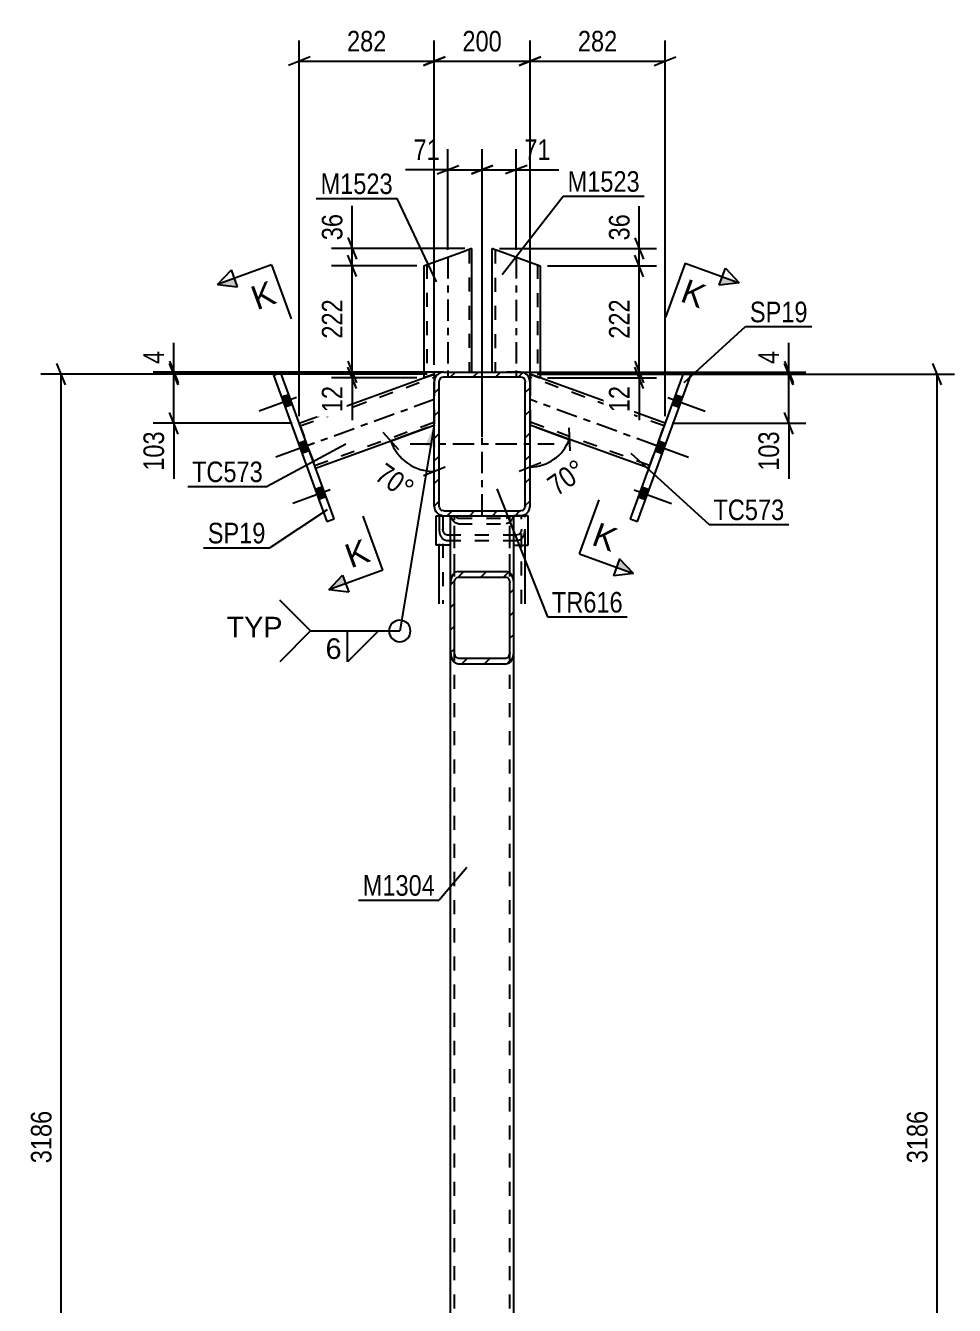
# Model space of a CAD drawing. Header units: millimetres. Extents: x -177 to 1012, y -676 to 165.
# Drawn here: x 105 to 234.2, y -497.5 to -319.3 of the extents above; entities that cross this region are included whole.
import ezdxf

# ---------------------------------------------------------------- set-up
doc = ezdxf.new("R2010")
doc.units = ezdxf.units.MM
doc.linetypes.add('DXK_LINE_DOT2', pattern=[3.9198, 1.9599, -1.9599])
doc.linetypes.add('DXK_LINE_DOT3', pattern=[5.9187, 2.979, -0.9799, 0.9799, -0.9799])
doc.styles.add('Arial', font='ARIAL.TTF', dxfattribs={"height": 0.2})
doc.styles.add('Arial Narrow', font='ARIALN.TTF', dxfattribs={"height": 0.2})

# ---------------------------------------------------------------- blocks, each defined once
blk = doc.blocks.new('Bolt-761545539-6423 - 6228')
at = {"linetype": 'Continuous'}
for points in [[(195.42, -370.7), (194.92, -372.07), (195.92, -372.44), (196.43, -371.06)], [(195.42, -370.7), (194.92, -372.07), (195.92, -372.44), (196.43, -371.06)], [(195.42, -370.7), (194.92, -372.07), (195.92, -372.44), (196.43, -371.06)], [(193.09, -377.12), (192.58, -378.5), (193.59, -378.86), (194.09, -377.48)], [(193.09, -377.12), (192.58, -378.5), (193.59, -378.86), (194.09, -377.48)], [(190.75, -383.54), (190.25, -384.92), (191.25, -385.28), (191.75, -383.9)], [(190.75, -383.54), (190.25, -384.92), (191.25, -385.28), (191.75, -383.9)], [(190.75, -383.54), (190.25, -384.92), (191.25, -385.28), (191.75, -383.9)]]:
    blk.add_hatch(color=1, dxfattribs=at).paths.add_polyline_path(points)
at = {"color": 1, "linetype": 'Continuous'}
for p, q in [((194.36, -371.09), (199.56, -372.98)), ((194.36, -371.09), (199.56, -372.98)), ((194.36, -371.09), (199.56, -372.98)), ((194.92, -372.07), (195.92, -372.44)), ((194.92, -372.07), (195.92, -372.44)), ((194.92, -372.07), (195.92, -372.44)), ((195.42, -370.7), (196.43, -371.06)), ((195.42, -370.7), (196.43, -371.06)), ((195.42, -370.7), (196.43, -371.06)), ((192.02, -377.51), (197.22, -379.4)), ((192.02, -377.51), (197.22, -379.4)), ((193.09, -377.12), (194.09, -377.48)), ((193.09, -377.12), (194.09, -377.48)), ((192.58, -378.5), (193.59, -378.86)), ((192.58, -378.5), (193.59, -378.86)), ((189.68, -383.93), (194.88, -385.82)), ((189.68, -383.93), (194.88, -385.82)), ((189.68, -383.93), (194.88, -385.82)), ((190.75, -383.54), (191.75, -383.9)), ((190.75, -383.54), (191.75, -383.9)), ((190.75, -383.54), (191.75, -383.9)), ((190.25, -384.92), (191.25, -385.28)), ((190.25, -384.92), (191.25, -385.28)), ((190.25, -384.92), (191.25, -385.28))]:
    blk.add_line(p, q, dxfattribs=at)
blk = doc.blocks.new('Part-761545539-6280 - 6228')
at = {"color": 2, "linetype": 'Continuous'}
for p, q in [((143.06, -374.67), (160.42, -368.35)), ((161.85, -367.83), (161.85, -367.9)), ((161.85, -367.9), (161.85, -368.08)), ((161.85, -368.08), (161.85, -368.88)), ((145.34, -380.94), (161.85, -374.93))]:
    blk.add_line(p, q, dxfattribs=at)
at = {"color": 7, "linetype": 'DXK_LINE_DOT2'}
for p, q in [((143.19, -375.05), (161.85, -368.26)), ((160.42, -368.35), (161.22, -368.06)), ((161.22, -368.06), (161.85, -367.83)), ((161.85, -368.08), (161.85, -367.83)), ((161.85, -368.88), (161.85, -374.93)), ((143.06, -374.67), (145.34, -380.94)), ((145.2, -380.56), (161.85, -374.5))]:
    blk.add_line(p, q, dxfattribs=at)
at = {"color": 7, "linetype": 'DXK_LINE_DOT3'}
blk.add_line((161.85, -371.38), (144.2, -377.81), dxfattribs=at)
blk = doc.blocks.new('Part-761545539-6264 - 6228')
at = {"color": 7, "linetype": 'DXK_LINE_DOT2'}
for p, q in [((162.52, -387.54), (163.05, -387.54)), ((162.52, -387.54), (162.52, -391.65)), ((163.05, -387.54), (163.05, -399.8)), ((173.98, -399.8), (173.98, -387.54)), ((173.98, -387.54), (174.52, -387.54)), ((174.52, -391.65), (174.52, -387.54)), ((162.52, -389.42), (162.6, -390.02)), ((163.09, -389.72), (163.05, -389.42)), ((163.58, -390.2), (163.38, -390.14)), ((173.65, -390.14), (173.45, -390.2)), ((173.98, -389.42), (173.94, -389.72)), ((174.43, -390.02), (174.52, -389.42)), ((163.17, -390.86), (163.58, -390.98)), ((163.58, -390.2), (173.45, -390.2)), ((163.58, -390.98), (173.45, -390.98)), ((173.45, -390.98), (173.86, -390.86))]:
    blk.add_line(p, q, dxfattribs=at)
at = {"color": 2, "linetype": 'Continuous'}
for p, q in [((162.52, -399.8), (162.52, -391.65)), ((174.52, -399.8), (174.52, -391.65))]:
    blk.add_line(p, q, dxfattribs=at)
at = {"color": 7, "linetype": 'DXK_LINE_DOT2'}
for centre, radius, start, end in [((163.98, -389.69), 1.42, 193.295, 235.5337), ((163.78, -389.56), 0.709, 193.295, 235.5337), ((173.25, -389.56), 0.709, 304.4663, 346.705), ((173.05, -389.69), 1.42, 304.4663, 346.705)]:
    blk.add_arc(centre, radius, start, end, dxfattribs=at)
blk = doc.blocks.new('Part-761545539-6274 - 6228')
at = {"linetype": 'Continuous'}
h = blk.add_hatch(dxfattribs=at)
h.set_pattern_fill('', scale=0.7, style=0, pattern_type=0)
h.set_pattern_definition([(45, (164.1154, -406.586), (-1.57154, 1.57154), [])])
h.paths.add_polyline_path([(164.12, -396.85), (164.12, -406.59), (164.2, -407.18), (164.43, -407.69), (164.77, -408.02), (165.18, -408.14), (171.85, -408.14), (172.26, -408.02), (172.6, -407.69), (172.83, -407.18), (172.92, -406.59), (172.92, -396.85), (172.83, -396.26), (172.6, -395.75), (172.26, -395.42), (171.85, -395.3), (165.18, -395.3), (164.77, -395.42), (164.43, -395.75), (164.2, -396.26)])
h.paths.add_polyline_path([(164.8, -396.3), (164.98, -396.14), (165.18, -396.08), (171.85, -396.08), (172.05, -396.14), (172.23, -396.3), (172.34, -396.56), (172.38, -396.85), (172.38, -406.59), (172.34, -406.88), (172.23, -407.14), (172.05, -407.31), (171.85, -407.36), (165.18, -407.36), (164.98, -407.31), (164.8, -407.14), (164.69, -406.88), (164.65, -406.59), (164.65, -396.85), (164.69, -396.56)])
at = {"color": 2, "linetype": 'Continuous'}
for p, q in [((164.12, -396.85), (164.12, -387.54)), ((172.92, -396.85), (172.92, -387.54)), ((165.18, -395.3), (164.77, -395.42)), ((165.18, -395.3), (171.85, -395.3)), ((172.26, -395.42), (171.85, -395.3)), ((164.2, -396.26), (164.12, -396.85)), ((164.12, -406.59), (164.12, -396.85)), ((164.65, -396.85), (164.69, -396.56)), ((164.65, -406.59), (164.65, -396.85)), ((164.98, -396.14), (165.18, -396.08)), ((165.18, -396.08), (171.85, -396.08)), ((171.85, -396.08), (172.05, -396.14)), ((172.34, -396.56), (172.38, -396.85)), ((172.38, -406.59), (172.38, -396.85)), ((172.92, -396.85), (172.83, -396.26)), ((172.92, -406.59), (172.92, -396.85)), ((164.12, -406.59), (164.2, -407.18)), ((164.69, -406.88), (164.65, -406.59)), ((165.18, -407.36), (164.98, -407.31)), ((165.18, -407.36), (171.85, -407.36)), ((172.05, -407.31), (171.85, -407.36)), ((172.38, -406.59), (172.34, -406.88)), ((172.83, -407.18), (172.92, -406.59)), ((164.77, -408.02), (165.18, -408.14)), ((165.18, -408.14), (171.85, -408.14)), ((171.85, -408.14), (172.26, -408.02))]:
    blk.add_line(p, q, dxfattribs=at)
at = {"color": 7, "linetype": 'DXK_LINE_DOT2'}
for p, q in [((164.12, -387.54), (172.92, -387.54)), ((164.2, -387.68), (164.18, -387.54)), ((164.65, -406.59), (164.65, -387.54)), ((164.76, -387.54), (164.8, -387.64)), ((164.8, -387.64), (164.98, -387.81)), ((164.98, -387.81), (165.18, -387.87)), ((165.18, -387.87), (171.85, -387.87)), ((171.85, -387.87), (172.05, -387.81)), ((172.05, -387.81), (172.23, -387.64)), ((172.23, -387.64), (172.27, -387.54)), ((172.38, -406.59), (172.38, -387.54)), ((172.85, -387.54), (172.83, -387.68)), ((165.18, -388.65), (164.77, -388.53)), ((165.18, -388.65), (171.85, -388.65)), ((172.26, -388.53), (171.85, -388.65)), ((164.12, -406.59), (164.12, -396.85)), ((172.92, -406.59), (172.92, -396.85))]:
    blk.add_line(p, q, dxfattribs=at)
for centre, start, end in [((165.58, -387.36), 193.295, 235.5338), ((171.45, -387.36), 304.4662, 346.705)]:
    blk.add_arc(centre, 1.42, start, end, dxfattribs=at)
at = {"color": 2, "linetype": 'Continuous'}
for centre, radius, start, end in [((165.58, -396.59), 1.42, 124.4662, 166.705), ((171.45, -396.59), 1.42, 13.295, 55.5338), ((165.38, -396.72), 0.709, 124.4662, 166.705), ((171.65, -396.72), 0.709, 13.295, 55.5338), ((165.58, -406.86), 1.42, 193.295, 235.5338), ((165.38, -406.72), 0.709, 193.295, 235.5338), ((171.65, -406.72), 0.709, 304.4662, 346.705), ((171.45, -406.86), 1.42, 304.4662, 346.705)]:
    blk.add_arc(centre, radius, start, end, dxfattribs=at)
blk = doc.blocks.new('Part-761545539-6318 - 6228')
at = {"color": 2, "linetype": 'Continuous'}
for p, q in [((160.48, -352.72), (166.29, -350.61)), ((167.09, -350.32), (166.29, -350.61)), ((167.09, -367.54), (167.09, -350.32)), ((160.42, -352.75), (160.48, -352.72)), ((160.42, -352.75), (160.42, -368.35)), ((161.85, -367.83), (160.42, -368.35)), ((163.18, -367.54), (161.85, -367.54)), ((161.85, -367.54), (161.85, -367.83))]:
    blk.add_line(p, q, dxfattribs=at)
at = {"color": 7, "linetype": 'DXK_LINE_DOT2'}
for p, q in [((166.69, -350.47), (166.69, -367.54)), ((160.82, -352.6), (160.85, -352.59)), ((160.82, -352.6), (160.82, -368.21)), ((163.18, -367.54), (167.09, -367.54))]:
    blk.add_line(p, q, dxfattribs=at)
at = {"color": 7, "linetype": 'DXK_LINE_DOT3'}
blk.add_line((163.75, -351.53), (163.75, -368.35), dxfattribs=at)
blk = doc.blocks.new('Part-761545539-6323 - 6228')
at = {"color": 2, "linetype": 'Continuous'}
for p, q in [((169.93, -367.54), (169.93, -350.34)), ((169.93, -350.34), (170, -350.36)), ((170, -350.36), (170.17, -350.43)), ((170.17, -350.43), (170.73, -350.63)), ((170.73, -350.63), (176.6, -352.77)), ((176.6, -352.77), (176.6, -368.35)), ((173.85, -367.54), (175.18, -367.54)), ((175.18, -367.54), (175.18, -367.83)), ((175.18, -367.83), (176.54, -368.33)), ((176.6, -368.35), (176.54, -368.33))]:
    blk.add_line(p, q, dxfattribs=at)
at = {"color": 7, "linetype": 'DXK_LINE_DOT2'}
for p, q in [((170.17, -350.43), (170.58, -350.58)), ((170.33, -350.49), (170.33, -367.54)), ((170.33, -350.49), (170.37, -350.5)), ((170.43, -350.52), (170.73, -350.63)), ((176.2, -352.62), (176.2, -368.2)), ((173.85, -367.54), (169.93, -367.54))]:
    blk.add_line(p, q, dxfattribs=at)
at = {"color": 7, "linetype": 'DXK_LINE_DOT3'}
blk.add_line((173.27, -351.55), (173.27, -368.35), dxfattribs=at)
blk = doc.blocks.new('Part-761545539-6374 - 6228')
at = {"color": 2, "linetype": 'Continuous'}
for p, q in [((139.49, -367.99), (140.49, -367.63)), ((139.49, -367.99), (146.9, -388.35)), ((147.9, -387.99), (140.49, -367.63)), ((146.9, -388.35), (147.9, -387.99))]:
    blk.add_line(p, q, dxfattribs=at)
blk = doc.blocks.new('Bolt-761545539-6375 - 6228')
at = {"linetype": 'Continuous'}
for points in [[(142.11, -372.07), (141.61, -370.7), (140.6, -371.06), (141.11, -372.44)], [(142.11, -372.07), (141.61, -370.7), (140.6, -371.06), (141.11, -372.44)], [(142.11, -372.07), (141.61, -370.7), (140.6, -371.06), (141.11, -372.44)], [(144.45, -378.49), (143.94, -377.12), (142.94, -377.48), (143.44, -378.86)], [(144.45, -378.49), (143.94, -377.12), (142.94, -377.48), (143.44, -378.86)], [(146.78, -384.92), (146.28, -383.54), (145.28, -383.9), (145.78, -385.28)], [(146.78, -384.92), (146.28, -383.54), (145.28, -383.9), (145.78, -385.28)], [(146.78, -384.92), (146.28, -383.54), (145.28, -383.9), (145.78, -385.28)]]:
    blk.add_hatch(color=1, dxfattribs=at).paths.add_polyline_path(points)
at = {"color": 1, "linetype": 'Continuous'}
for p, q in [((142.67, -371.09), (137.47, -372.98)), ((142.67, -371.09), (137.47, -372.98)), ((142.67, -371.09), (137.47, -372.98)), ((141.61, -370.7), (140.6, -371.06)), ((141.61, -370.7), (140.6, -371.06)), ((141.61, -370.7), (140.6, -371.06)), ((142.11, -372.07), (141.11, -372.44)), ((142.11, -372.07), (141.11, -372.44)), ((142.11, -372.07), (141.11, -372.44)), ((145.01, -377.51), (139.81, -379.4)), ((145.01, -377.51), (139.81, -379.4)), ((143.94, -377.12), (142.94, -377.48)), ((143.94, -377.12), (142.94, -377.48)), ((144.45, -378.49), (143.44, -378.86)), ((144.45, -378.49), (143.44, -378.86)), ((147.35, -383.93), (142.15, -385.82)), ((147.35, -383.93), (142.15, -385.82)), ((147.35, -383.93), (142.15, -385.82)), ((146.28, -383.54), (145.28, -383.9)), ((146.28, -383.54), (145.28, -383.9)), ((146.28, -383.54), (145.28, -383.9)), ((146.78, -384.92), (145.78, -385.28)), ((146.78, -384.92), (145.78, -385.28)), ((146.78, -384.92), (145.78, -385.28))]:
    blk.add_line(p, q, dxfattribs=at)
blk = doc.blocks.new('Part-761545539-6400 - 6228')
at = {"linetype": 'Continuous'}
h = blk.add_hatch(dxfattribs=at)
h.set_pattern_fill('', scale=0.7, style=0, pattern_type=0)
h.set_pattern_definition([(45, (161.8487, -386.2094), (-1.57154, 1.57154), [])])
h.paths.add_polyline_path([(161.85, -368.88), (161.85, -386.21), (161.95, -386.72), (162.24, -387.15), (162.67, -387.44), (163.18, -387.54), (173.85, -387.54), (174.36, -387.44), (174.79, -387.15), (175.08, -386.72), (175.18, -386.21), (175.18, -368.88), (175.08, -368.37), (174.79, -367.93), (174.36, -367.64), (173.85, -367.54), (163.18, -367.54), (162.67, -367.64), (162.24, -367.93), (161.95, -368.37)])
h.paths.add_polyline_path([(162.71, -368.4), (162.93, -368.26), (163.18, -368.21), (173.85, -368.21), (174.1, -368.26), (174.32, -368.4), (174.46, -368.62), (174.52, -368.88), (174.52, -386.21), (174.46, -386.46), (174.32, -386.68), (174.1, -386.83), (173.85, -386.88), (163.18, -386.88), (162.93, -386.83), (162.71, -386.68), (162.57, -386.46), (162.52, -386.21), (162.52, -368.88), (162.57, -368.62)])
at = {"color": 2, "linetype": 'Continuous'}
for p, q in [((161.95, -368.37), (161.85, -368.88)), ((162.52, -368.88), (162.57, -368.62)), ((163.18, -367.54), (162.67, -367.64)), ((162.93, -368.26), (163.18, -368.21)), ((163.18, -367.54), (173.85, -367.54)), ((163.18, -368.21), (173.85, -368.21)), ((174.36, -367.64), (173.85, -367.54)), ((173.85, -368.21), (174.1, -368.26)), ((174.46, -368.62), (174.52, -368.88)), ((175.18, -368.88), (175.08, -368.37)), ((161.85, -386.21), (161.85, -368.88)), ((162.52, -386.21), (162.52, -368.88)), ((174.52, -386.21), (174.52, -368.88)), ((175.18, -386.21), (175.18, -368.88)), ((161.85, -386.21), (161.95, -386.72)), ((162.57, -386.46), (162.52, -386.21)), ((174.52, -386.21), (174.46, -386.46)), ((175.08, -386.72), (175.18, -386.21)), ((162.67, -387.44), (163.18, -387.54)), ((163.18, -386.88), (162.93, -386.83)), ((163.18, -386.88), (173.85, -386.88)), ((163.18, -387.54), (173.85, -387.54)), ((174.1, -386.83), (173.85, -386.88)), ((173.85, -387.54), (174.36, -387.44))]:
    blk.add_line(p, q, dxfattribs=at)
at = {"color": 7, "linetype": 'DXK_LINE_DOT3'}
for p, q in [((168.52, -387.54), (168.52, -367.54)), ((158.52, -377.54), (178.52, -377.54))]:
    blk.add_line(p, q, dxfattribs=at)
at = {"color": 2, "linetype": 'Continuous'}
for centre, radius, start, end in [((163.18, -368.88), 1.33, 112.5, 157.5), ((163.18, -368.88), 0.667, 112.5, 157.5), ((173.85, -368.88), 0.667, 22.5, 67.5), ((173.85, -368.88), 1.33, 22.5, 67.5), ((163.18, -386.21), 0.667, 202.5, 247.5), ((173.85, -386.21), 0.667, 292.5, 337.5), ((163.18, -386.21), 1.33, 202.5, 247.5), ((173.85, -386.21), 1.33, 292.5, 337.5)]:
    blk.add_arc(centre, radius, start, end, dxfattribs=at)
blk = doc.blocks.new('Part-761545539-6420 - 6228')
at = {"color": 7, "linetype": 'DXK_LINE_DOT2'}
for p, q in [((164.12, -387.54), (172.92, -387.54)), ((164.12, -406.59), (164.12, -387.54)), ((164.65, -580.21), (164.65, -387.54)), ((172.38, -580.21), (172.38, -387.54)), ((172.92, -406.59), (172.92, -387.54))]:
    blk.add_line(p, q, dxfattribs=at)
at = {"color": 2, "linetype": 'Continuous'}
for p, q in [((164.12, -561.17), (164.12, -406.59)), ((172.92, -561.17), (172.92, -406.59))]:
    blk.add_line(p, q, dxfattribs=at)
blk = doc.blocks.new('Part-761545539-6422 - 6228')
at = {"color": 2, "linetype": 'Continuous'}
for p, q in [((162.12, -391.65), (162.12, -387.54)), ((162.12, -387.54), (163.18, -387.54)), ((164.12, -391.65), (162.12, -391.65))]:
    blk.add_line(p, q, dxfattribs=at)
at = {"color": 7, "linetype": 'DXK_LINE_DOT2'}
for p in [(163.18, -387.54), (164.12, -391.65)]:
    blk.add_line(p, (164.12, -387.54), dxfattribs=at)
blk = doc.blocks.new('Part-761545539-6438 - 6228')
at = {"color": 2, "linetype": 'Continuous'}
for p, q in [((196.54, -367.63), (189.13, -387.99)), ((190.13, -388.35), (197.54, -367.99)), ((197.54, -367.99), (196.54, -367.63)), ((189.13, -387.99), (190.13, -388.35))]:
    blk.add_line(p, q, dxfattribs=at)
blk = doc.blocks.new('Part-761545539-6443 - 6228')
at = {"color": 2, "linetype": 'Continuous'}
for p, q in [((175.18, -367.83), (175.18, -368.69)), ((175.18, -368.69), (175.18, -368.88)), ((193.98, -374.67), (176.6, -368.35)), ((191.7, -380.94), (175.18, -374.93))]:
    blk.add_line(p, q, dxfattribs=at)
at = {"color": 7, "linetype": 'DXK_LINE_DOT2'}
for p, q in [((176.6, -368.35), (175.18, -367.83)), ((175.18, -367.83), (175.18, -367.9)), ((175.18, -367.9), (175.18, -368.08)), ((193.84, -375.05), (175.18, -368.26)), ((175.18, -368.88), (175.18, -374.93)), ((191.83, -380.56), (175.18, -374.5)), ((191.7, -380.94), (193.98, -374.67))]:
    blk.add_line(p, q, dxfattribs=at)
at = {"color": 7, "linetype": 'DXK_LINE_DOT3'}
blk.add_line((192.84, -377.81), (175.18, -371.38), dxfattribs=at)
blk = doc.blocks.new('Part-761545539-6474 - 6228')
at = {"color": 7, "linetype": 'DXK_LINE_DOT2'}
for p in [(172.92, -391.65), (173.85, -387.54)]:
    blk.add_line(p, (172.91, -387.54), dxfattribs=at)
at = {"color": 2, "linetype": 'Continuous'}
for p, q in [((174.91, -387.54), (173.85, -387.54)), ((174.92, -391.65), (174.91, -387.54)), ((172.92, -391.65), (174.92, -391.65))]:
    blk.add_line(p, q, dxfattribs=at)
blk = doc.blocks.new('StraightDimension-761545539-7123 - 6228')
at = {"color": 7, "linetype": 'Continuous'}
for p, q in [((143.06, -373.67), (143.06, -321.41)), ((161.85, -366.54), (161.85, -321.41)), ((144.56, -323.66), (141.56, -324.86)), ((160.35, -324.86), (163.35, -323.66)), ((143.06, -324.26), (161.85, -324.26))]:
    blk.add_line(p, q, dxfattribs=at)
at = {"color": 0}
blk.add_wipeout([(155.79, -323.51), (155.79, -319.31), (149.11, -319.31), (149.11, -323.51)], dxfattribs=at)
at = {"color": 3, "style": 'Arial Narrow'}
blk.add_text('282', height=2.863, dxfattribs=at).set_placement((149.71, -322.91))
blk = doc.blocks.new('StraightDimension-761545539-6591 - 6228')
at = {"color": 7, "linetype": 'Continuous'}
for p, q in [((189.78, -366.04), (190.98, -369.04)), ((190.98, -369.85), (189.78, -366.85)), ((174.58, -367.54), (192.78, -367.54)), ((177.6, -368.35), (192.78, -368.35)), ((190.38, -368.35), (190.38, -367.54))]:
    blk.add_line(p, q, dxfattribs=at)
at = {"color": 0}
blk.add_wipeout([(189.63, -368.87), (185.43, -368.87), (185.43, -373.73), (189.63, -373.73)], dxfattribs=at)
at = {"color": 7, "linetype": 'Continuous'}
blk.add_line((190.38, -368.35), (190.38, -374.26), dxfattribs=at)
blk.add_line((190.38, -368.35), (190.38, -374.26), dxfattribs=at)
at = {"color": 3, "style": 'Arial Narrow'}
blk.add_text('12', height=2.863, rotation=90.0002, dxfattribs=at).set_placement((189.03, -373.13))
blk = doc.blocks.new('StraightDimension-761545539-6610 - 6228')
at = {"color": 7, "linetype": 'Continuous'}
for p, q in [((190.98, -354.27), (189.78, -351.27)), ((177.6, -352.77), (192.78, -352.77)), ((190.38, -367.54), (190.38, -352.77)), ((189.78, -366.04), (190.98, -369.04)), ((174.58, -367.54), (192.78, -367.54))]:
    blk.add_line(p, q, dxfattribs=at)
at = {"color": 0}
blk.add_wipeout([(189.63, -356.81), (185.43, -356.81), (185.43, -363.5), (189.63, -363.5)], dxfattribs=at)
at = {"color": 3, "style": 'Arial Narrow'}
blk.add_text('222', height=2.863, rotation=90.0002, dxfattribs=at).set_placement((189.03, -362.9))
blk = doc.blocks.new('StraightDimension-761545539-6634 - 6228')
at = {"color": 7, "linetype": 'Continuous'}
for p, q in [((189.78, -348.84), (190.98, -351.84)), ((170.93, -350.34), (192.78, -350.34)), ((190.38, -352.77), (190.38, -350.34)), ((190.98, -354.27), (189.78, -351.27)), ((177.6, -352.77), (192.78, -352.77))]:
    blk.add_line(p, q, dxfattribs=at)
at = {"color": 0}
blk.add_wipeout([(189.63, -344.96), (185.43, -344.96), (185.43, -349.82), (189.63, -349.82)], dxfattribs=at)
at = {"color": 7, "linetype": 'Continuous'}
blk.add_line((190.38, -350.34), (190.38, -344.44), dxfattribs=at)
blk.add_line((190.38, -350.34), (190.38, -344.44), dxfattribs=at)
at = {"color": 3, "style": 'Arial Narrow'}
blk.add_text('36', height=2.863, rotation=90.0002, dxfattribs=at).set_placement((189.03, -349.22))
blk = doc.blocks.new('StraightDimension-761545539-6655 - 6228')
at = {"color": 7, "linetype": 'Continuous'}
for p, q in [((149.82, -366.04), (151.02, -369.04)), ((151.02, -369.85), (149.82, -366.85)), ((162.45, -367.54), (147.57, -367.54)), ((159.42, -368.35), (147.57, -368.35)), ((150.42, -368.35), (150.42, -367.54))]:
    blk.add_line(p, q, dxfattribs=at)
at = {"color": 0}
blk.add_wipeout([(149.67, -368.88), (145.47, -368.88), (145.47, -373.73), (149.67, -373.73)], dxfattribs=at)
at = {"color": 7, "linetype": 'Continuous'}
blk.add_line((150.42, -368.35), (150.42, -374.26), dxfattribs=at)
blk.add_line((150.42, -368.35), (150.42, -374.26), dxfattribs=at)
at = {"color": 3, "style": 'Arial Narrow'}
blk.add_text('12', height=2.863, rotation=90.0002, dxfattribs=at).set_placement((149.07, -373.13))
blk = doc.blocks.new('StraightDimension-761545539-6674 - 6228')
at = {"color": 7, "linetype": 'Continuous'}
for p, q in [((159.42, -352.75), (147.57, -352.75)), ((151.02, -354.25), (149.82, -351.25)), ((150.42, -367.54), (150.42, -352.75)), ((149.82, -366.04), (151.02, -369.04)), ((162.45, -367.54), (147.57, -367.54))]:
    blk.add_line(p, q, dxfattribs=at)
at = {"color": 0}
blk.add_wipeout([(149.67, -356.8), (145.47, -356.8), (145.47, -363.49), (149.67, -363.49)], dxfattribs=at)
at = {"color": 3, "style": 'Arial Narrow'}
blk.add_text('222', height=2.863, rotation=90.0002, dxfattribs=at).set_placement((149.07, -362.89))
blk = doc.blocks.new('StraightDimension-761545539-6698 - 6228')
at = {"color": 7, "linetype": 'Continuous'}
for p, q in [((149.82, -348.82), (151.02, -351.82)), ((166.09, -350.32), (147.57, -350.32)), ((150.42, -352.75), (150.42, -350.32)), ((159.42, -352.75), (147.57, -352.75)), ((151.02, -354.25), (149.82, -351.25))]:
    blk.add_line(p, q, dxfattribs=at)
at = {"color": 0}
blk.add_wipeout([(149.67, -344.94), (145.47, -344.94), (145.47, -349.79), (149.67, -349.79)], dxfattribs=at)
at = {"color": 7, "linetype": 'Continuous'}
blk.add_line((150.42, -350.32), (150.42, -344.41), dxfattribs=at)
blk.add_line((150.42, -350.32), (150.42, -344.41), dxfattribs=at)
at = {"color": 3, "style": 'Arial Narrow'}
blk.add_text('36', height=2.863, rotation=90.0002, dxfattribs=at).set_placement((149.07, -349.19))
blk = doc.blocks.new('StraightDimension-761545539-6719 - 6228')
at = {"color": 7, "linetype": 'Continuous'}
for p, q in [((163.75, -350.53), (163.75, -336.52)), ((168.52, -376.54), (168.52, -336.52)), ((162.25, -339.97), (165.25, -338.77)), ((163.75, -339.37), (168.52, -339.37)), ((170.02, -338.77), (167.02, -339.97))]:
    blk.add_line(p, q, dxfattribs=at)
at = {"color": 0}
blk.add_wipeout([(163.23, -338.62), (163.23, -334.42), (158.37, -334.42), (158.37, -338.62)], dxfattribs=at)
at = {"color": 7, "linetype": 'Continuous'}
blk.add_line((163.75, -339.37), (157.85, -339.37), dxfattribs=at)
blk.add_line((163.75, -339.37), (157.85, -339.37), dxfattribs=at)
at = {"color": 3, "style": 'Arial Narrow'}
blk.add_text('71', height=2.863, dxfattribs=at).set_placement((158.97, -338.02))
blk = doc.blocks.new('StraightDimension-761545539-6735 - 6228')
at = {"color": 7, "linetype": 'Continuous'}
for p, q in [((168.52, -376.54), (168.52, -336.52)), ((173.27, -350.55), (173.27, -336.52)), ((167.02, -339.97), (170.02, -338.77)), ((168.52, -339.37), (173.27, -339.37)), ((174.77, -338.77), (171.77, -339.97))]:
    blk.add_line(p, q, dxfattribs=at)
at = {"color": 0}
blk.add_wipeout([(178.65, -338.62), (178.65, -334.42), (173.79, -334.42), (173.79, -338.62)], dxfattribs=at)
at = {"color": 7, "linetype": 'Continuous'}
blk.add_line((173.27, -339.37), (179.17, -339.37), dxfattribs=at)
blk.add_line((173.27, -339.37), (179.17, -339.37), dxfattribs=at)
at = {"color": 3, "style": 'Arial Narrow'}
blk.add_text('71', height=2.863, dxfattribs=at).set_placement((174.39, -338.02))
blk = doc.blocks.new('StraightDimension-761545539-6757 - 6228')
at = {"color": 7, "linetype": 'Continuous'}
for p, q in [((110.53, -369.33), (109.33, -366.33)), ((160.85, -367.83), (107.08, -367.83)), ((109.93, -580.21), (109.93, -367.83))]:
    blk.add_line(p, q, dxfattribs=at)
at = {"color": 0}
blk.add_wipeout([(109.18, -469.76), (104.98, -469.76), (104.98, -478.28), (109.18, -478.28)], dxfattribs=at)
at = {"color": 3, "style": 'Arial Narrow'}
blk.add_text('3186', height=2.863, rotation=90.0002, dxfattribs=at).set_placement((108.58, -477.68))
blk = doc.blocks.new('StraightDimension-761545539-6940 - 6228')
at = {"color": 7, "linetype": 'Continuous'}
for p, q in [((210.58, -366.33), (211.78, -369.33)), ((176.18, -367.83), (213.58, -367.83)), ((211.18, -374.67), (211.18, -367.83)), ((211.78, -376.17), (210.58, -373.17)), ((194.98, -374.67), (213.58, -374.67))]:
    blk.add_line(p, q, dxfattribs=at)
at = {"color": 0}
blk.add_wipeout([(210.43, -375.2), (206.23, -375.2), (206.23, -381.88), (210.43, -381.88)], dxfattribs=at)
at = {"color": 7, "linetype": 'Continuous'}
blk.add_line((211.18, -374.67), (211.18, -382.41), dxfattribs=at)
blk.add_line((211.18, -374.67), (211.18, -382.41), dxfattribs=at)
at = {"color": 3, "style": 'Arial Narrow'}
blk.add_text('103', height=2.863, rotation=90.0002, dxfattribs=at).set_placement((209.83, -381.28))
blk = doc.blocks.new('StraightDimension-761545539-6956 - 6228')
at = {"color": 7, "linetype": 'Continuous'}
for p, q in [((210.58, -366.04), (211.78, -369.04)), ((211.78, -369.33), (210.58, -366.33)), ((174.58, -367.54), (213.58, -367.54)), ((176.18, -367.83), (213.58, -367.83)), ((211.18, -367.83), (211.18, -367.54))]:
    blk.add_line(p, q, dxfattribs=at)
at = {"color": 0}
blk.add_wipeout([(210.43, -363.99), (206.23, -363.99), (206.23, -367.02), (210.43, -367.02)], dxfattribs=at)
at = {"color": 7, "linetype": 'Continuous'}
blk.add_line((211.18, -367.54), (211.18, -363.46), dxfattribs=at)
blk.add_line((211.18, -367.54), (211.18, -363.46), dxfattribs=at)
at = {"color": 3, "style": 'Arial Narrow'}
blk.add_text('4', height=2.86, rotation=90.0002, dxfattribs=at).set_placement((209.83, -366.42))
blk = doc.blocks.new('AngleDimension-761545539-6976 - 6228')
at = {"color": 7, "linetype": 'Continuous'}
for p, q in [((180.64, -376.92), (175.18, -374.93)), ((175.18, -380.74), (175.18, -374.93)), ((176.12, -375.27), (180.64, -376.92)), ((180.59, -375.3), (180.7, -378.53)), ((173.68, -381.34), (176.68, -380.14))]:
    blk.add_line(p, q, dxfattribs=at)
blk.add_arc((175.18, -374.93), 5.81, 270, 340, dxfattribs=at)
at = {"color": 0}
blk.add_wipeout([(184.09, -382.02), (181.68, -378.57), (176.39, -382.28), (178.8, -385.72)], dxfattribs=at)
at = {"color": 3, "style": 'Arial Narrow'}
blk.add_text('70°', height=2.863, rotation=35.002, dxfattribs=at).set_placement((178.94, -384.88))
blk = doc.blocks.new('StraightDimension-761545539-7022 - 6228')
at = {"color": 7, "linetype": 'Continuous'}
for p, q in [((232.44, -369.33), (231.24, -366.33)), ((176.18, -367.83), (234.24, -367.83)), ((231.84, -580.21), (231.84, -367.83))]:
    blk.add_line(p, q, dxfattribs=at)
at = {"color": 0}
blk.add_wipeout([(231.09, -469.77), (226.89, -469.77), (226.89, -478.28), (231.09, -478.28)], dxfattribs=at)
at = {"color": 3, "style": 'Arial Narrow'}
blk.add_text('3186', height=2.863, rotation=90.0002, dxfattribs=at).set_placement((230.49, -477.68))
blk = doc.blocks.new('StraightDimension-761545539-7042 - 6228')
at = {"color": 7, "linetype": 'Continuous'}
for p, q in [((124.99, -366.33), (126.19, -369.33)), ((160.85, -367.83), (122.74, -367.83)), ((125.59, -374.67), (125.59, -367.83)), ((126.19, -376.17), (124.99, -373.17)), ((142.06, -374.67), (122.74, -374.67))]:
    blk.add_line(p, q, dxfattribs=at)
at = {"color": 0}
blk.add_wipeout([(124.84, -375.2), (120.64, -375.2), (120.64, -381.88), (124.84, -381.88)], dxfattribs=at)
at = {"color": 7, "linetype": 'Continuous'}
blk.add_line((125.59, -374.67), (125.59, -382.41), dxfattribs=at)
blk.add_line((125.59, -374.67), (125.59, -382.41), dxfattribs=at)
at = {"color": 3, "style": 'Arial Narrow'}
blk.add_text('103', height=2.863, rotation=90.0002, dxfattribs=at).set_placement((124.24, -381.28))
blk = doc.blocks.new('StraightDimension-761545539-7058 - 6228')
at = {"color": 7, "linetype": 'Continuous'}
for p, q in [((124.99, -366.04), (126.19, -369.04)), ((126.19, -369.33), (124.99, -366.33)), ((162.45, -367.54), (122.74, -367.54)), ((160.85, -367.83), (122.74, -367.83)), ((125.59, -367.83), (125.59, -367.54))]:
    blk.add_line(p, q, dxfattribs=at)
at = {"color": 0}
blk.add_wipeout([(124.84, -363.99), (120.64, -363.99), (120.64, -367.02), (124.84, -367.02)], dxfattribs=at)
at = {"color": 7, "linetype": 'Continuous'}
blk.add_line((125.59, -367.54), (125.59, -363.46), dxfattribs=at)
blk.add_line((125.59, -367.54), (125.59, -363.46), dxfattribs=at)
at = {"color": 3, "style": 'Arial Narrow'}
blk.add_text('4', height=2.86, rotation=90.0002, dxfattribs=at).set_placement((124.24, -366.42))
blk = doc.blocks.new('AngleDimension-761545539-7078 - 6228')
at = {"color": 7, "linetype": 'Continuous'}
for p, q in [((155.78, -377.14), (161.85, -374.93)), ((160.91, -375.27), (155.78, -377.14)), ((161.85, -381.38), (161.85, -374.93)), ((154.71, -375.93), (156.86, -378.34)), ((163.35, -380.78), (160.35, -381.98))]:
    blk.add_line(p, q, dxfattribs=at)
blk.add_arc((161.85, -374.93), 6.46, 200.0001, 270, dxfattribs=at)
at = {"color": 0}
blk.add_wipeout([(157.87, -386.25), (160.27, -382.81), (154.98, -379.1), (152.58, -382.54)], dxfattribs=at)
at = {"color": 3, "style": 'Arial Narrow'}
blk.add_text('70°', height=2.863, rotation=-35.002, dxfattribs=at).set_placement((153.41, -382.39))
blk = doc.blocks.new('StraightDimension-761545539-7100 - 6228')
at = {"color": 7, "linetype": 'Continuous'}
for p, q in [((175.18, -368.14), (175.18, -321.41)), ((193.98, -373.67), (193.98, -321.41)), ((176.68, -323.66), (173.68, -324.86)), ((192.48, -324.86), (195.48, -323.66)), ((175.18, -324.26), (193.98, -324.26))]:
    blk.add_line(p, q, dxfattribs=at)
at = {"color": 0}
blk.add_wipeout([(187.92, -323.51), (187.92, -319.31), (181.24, -319.31), (181.24, -323.51)], dxfattribs=at)
at = {"color": 3, "style": 'Arial Narrow'}
blk.add_text('282', height=2.863, dxfattribs=at).set_placement((181.84, -322.91))
blk = doc.blocks.new('StraightDimension-761545539-7110 - 6228')
at = {"color": 7, "linetype": 'Continuous'}
for p, q in [((161.85, -366.54), (161.85, -321.41)), ((175.18, -368.14), (175.18, -321.41)), ((163.35, -323.66), (160.35, -324.86)), ((173.68, -324.86), (176.68, -323.66)), ((161.85, -324.26), (175.18, -324.26))]:
    blk.add_line(p, q, dxfattribs=at)
at = {"color": 0}
blk.add_wipeout([(171.86, -323.51), (171.86, -319.31), (165.17, -319.31), (165.17, -323.51)], dxfattribs=at)
at = {"color": 3, "style": 'Arial Narrow'}
blk.add_text('200', height=2.863, dxfattribs=at).set_placement((165.77, -322.91))
blk = doc.blocks.new('WeldMark-761545539-7183 - 6228')
at = {"linetype": 'Continuous'}
blk.add_hatch(color=30, dxfattribs=at).paths.add_polyline_path([(160.61, -377.76), (161.85, -374.93), (162.09, -378.01)])
at = {"color": 30, "linetype": 'Continuous'}
blk.add_line((161.85, -374.93), (157.05, -403.58), dxfattribs=at)
at = {"color": 3, "linetype": 'Continuous'}
for q in [(140.34, -399.29), (140.34, -407.87)]:
    blk.add_line((144.62, -403.58), q, dxfattribs=at)
for start, end in [(90, 270), (270, 90)]:
    blk.add_arc((157.05, -403.58), 1.5, start, end, dxfattribs=at)
at = {"color": 0}
blk.add_wipeout([(149.15, -407.68), (149.15, -404.28), (146.52, -404.28), (146.52, -407.68)], dxfattribs=at)
at = {"color": 30, "linetype": 'Continuous'}
blk.add_line((144.62, -403.58), (157.05, -403.58), dxfattribs=at)
at = {"color": 3, "linetype": 'Continuous'}
for p, q in [((149.8, -403.58), (154.09, -403.58)), ((154.09, -403.58), (149.8, -407.87)), ((149.8, -407.87), (149.8, -403.58))]:
    blk.add_line(p, q, dxfattribs=at)
at = {"color": 3, "style": 'Arial'}
blk.add_text('6', height=2.87, dxfattribs=at).set_placement((146.72, -407.48))
at = {"color": 0, "linetype": 'Continuous'}
blk.add_wipeout([(140.72, -404.48), (140.72, -401.48), (132.95, -401.48), (132.95, -404.48)], dxfattribs=at)
blk.add_wipeout([(140.72, -404.48), (140.72, -401.48), (132.95, -401.48), (132.95, -404.48)], dxfattribs=at)
at = {"color": 3, "linetype": 'Continuous', "style": 'Arial'}
blk.add_text('TYP', height=2.865, dxfattribs=at).set_placement((132.95, -404.48))
blk = doc.blocks.new('Mark-761545539-6276 - 6228')
at = {"color": 0}
blk.add_wipeout([(138.01, -382.86), (138.01, -379.86), (128.14, -379.86), (128.14, -382.86)], dxfattribs=at)
blk.add_wipeout([(138.01, -382.86), (138.01, -379.86), (128.14, -379.86), (128.14, -382.86)], dxfattribs=at)
at = {"color": 30, "linetype": 'Continuous'}
for p in [(149.53, -377.6), (127.54, -383.46)]:
    blk.add_line(p, (138.61, -383.46), dxfattribs=at)
at = {"color": 3, "style": 'Arial Narrow'}
blk.add_text('TC573', height=2.863, dxfattribs=at).set_placement((128.14, -382.86))
blk = doc.blocks.new('Mark-761545539-6314 - 6228')
at = {"color": 0}
blk.add_wipeout([(156.08, -342.76), (156.08, -339.76), (146.03, -339.76), (146.03, -342.76)], dxfattribs=at)
blk.add_wipeout([(156.08, -342.76), (156.08, -339.76), (146.03, -339.76), (146.03, -342.76)], dxfattribs=at)
at = {"color": 30, "linetype": 'Continuous'}
for p in [(145.43, -343.36), (162.16, -355)]:
    blk.add_line(p, (156.68, -343.36), dxfattribs=at)
at = {"color": 3, "style": 'Arial Narrow'}
blk.add_text('M1523', height=2.863, dxfattribs=at).set_placement((146.03, -342.76))
blk = doc.blocks.new('Mark-761545539-6319 - 6228')
at = {"color": 0}
blk.add_wipeout([(190.46, -342.44), (190.46, -339.44), (180.41, -339.44), (180.41, -342.44)], dxfattribs=at)
blk.add_wipeout([(190.46, -342.44), (190.46, -339.44), (180.41, -339.44), (180.41, -342.44)], dxfattribs=at)
at = {"color": 30, "linetype": 'Continuous'}
for p, q in [((171.29, -353.96), (179.81, -343.04)), ((179.81, -343.04), (191.06, -343.04))]:
    blk.add_line(p, q, dxfattribs=at)
at = {"color": 3, "style": 'Arial Narrow'}
blk.add_text('M1523', height=2.863, dxfattribs=at).set_placement((180.41, -342.44))
blk = doc.blocks.new('Mark-761545539-6370 - 6228')
at = {"color": 0}
blk.add_wipeout([(138.36, -391.39), (138.36, -388.39), (130.33, -388.39), (130.33, -391.39)], dxfattribs=at)
blk.add_wipeout([(138.36, -391.39), (138.36, -388.39), (130.33, -388.39), (130.33, -391.39)], dxfattribs=at)
at = {"color": 30, "linetype": 'Continuous'}
for p in [(146.94, -386.72), (129.73, -391.99)]:
    blk.add_line(p, (138.96, -391.99), dxfattribs=at)
at = {"color": 3, "style": 'Arial Narrow'}
blk.add_text('SP19', height=2.863, dxfattribs=at).set_placement((130.33, -391.39))
blk = doc.blocks.new('Mark-761545539-6396 - 6228')
at = {"color": 0}
blk.add_wipeout([(188.09, -401.02), (188.09, -398.02), (178.23, -398.02), (178.23, -401.02)], dxfattribs=at)
blk.add_wipeout([(188.09, -401.02), (188.09, -398.02), (178.23, -398.02), (178.23, -401.02)], dxfattribs=at)
at = {"color": 30, "linetype": 'Continuous'}
for p, q in [((170.54, -383.82), (177.63, -401.62)), ((177.63, -401.62), (188.69, -401.62))]:
    blk.add_line(p, q, dxfattribs=at)
at = {"color": 3, "style": 'Arial Narrow'}
blk.add_text('TR616', height=2.863, dxfattribs=at).set_placement((178.23, -401.02))
blk = doc.blocks.new('Mark-761545539-6416 - 6228')
at = {"color": 0}
blk.add_wipeout([(161.95, -440.44), (161.95, -437.44), (151.9, -437.44), (151.9, -440.44)], dxfattribs=at)
blk.add_wipeout([(161.95, -440.44), (161.95, -437.44), (151.9, -437.44), (151.9, -440.44)], dxfattribs=at)
at = {"color": 30, "linetype": 'Continuous'}
for p in [(166.37, -436.51), (151.3, -441.04)]:
    blk.add_line(p, (162.55, -441.04), dxfattribs=at)
at = {"color": 3, "style": 'Arial Narrow'}
blk.add_text('M1304', height=2.863, dxfattribs=at).set_placement((151.9, -440.44))
blk = doc.blocks.new('Mark-761545539-6434 - 6228')
at = {"color": 0}
blk.add_wipeout([(213.82, -360.61), (213.82, -357.61), (205.78, -357.61), (205.78, -360.61)], dxfattribs=at)
blk.add_wipeout([(213.82, -360.61), (213.82, -357.61), (205.78, -357.61), (205.78, -360.61)], dxfattribs=at)
at = {"color": 30, "linetype": 'Continuous'}
for p, q in [((196.64, -368.99), (205.18, -361.21)), ((205.18, -361.21), (214.42, -361.21))]:
    blk.add_line(p, q, dxfattribs=at)
at = {"color": 3, "style": 'Arial Narrow'}
blk.add_text('SP19', height=2.863, dxfattribs=at).set_placement((205.78, -360.61))
blk = doc.blocks.new('Mark-761545539-6439 - 6228')
at = {"color": 0}
blk.add_wipeout([(210.58, -388.15), (210.58, -385.15), (200.71, -385.15), (200.71, -388.15)], dxfattribs=at)
blk.add_wipeout([(210.58, -388.15), (210.58, -385.15), (200.71, -385.15), (200.71, -388.15)], dxfattribs=at)
at = {"color": 30, "linetype": 'Continuous'}
for p, q in [((189.19, -378.85), (200.11, -388.75)), ((200.11, -388.75), (211.18, -388.75))]:
    blk.add_line(p, q, dxfattribs=at)
at = {"color": 3, "style": 'Arial Narrow'}
blk.add_text('TC573', height=2.863, dxfattribs=at).set_placement((200.71, -388.15))
blk = doc.blocks.new('SectionMark-761545539-7179 - 6228')
at = {"linetype": 'Continuous'}
for points in [[(201.51, -355.43), (201.94, -354.25), (204.29, -355.11)], [(187.22, -394.71), (187.64, -393.54), (189.56, -395.57)]]:
    blk.add_hatch(color=6, dxfattribs=at).paths.add_polyline_path(points)
at = {"color": 6, "linetype": 'Continuous'}
for p, q in [((201.51, -355.43), (202.37, -353.08)), ((202.37, -353.08), (204.29, -355.11)), ((204.29, -355.11), (201.51, -355.43)), ((187.64, -393.54), (186.79, -395.89)), ((189.56, -395.57), (187.64, -393.54)), ((189.56, -395.57), (186.79, -395.89))]:
    blk.add_line(p, q, dxfattribs=at)
at = {"color": 0, "linetype": 'Continuous'}
for points in [[(198.84, -358.71), (200.04, -355.42), (197.11, -354.36), (195.92, -357.65)], [(186.51, -392.59), (187.71, -389.3), (184.78, -388.24), (183.59, -391.53)]]:
    blk.add_wipeout(points, dxfattribs=at)
at = {"color": 6, "linetype": 'Continuous'}
for p, q in [((196.77, -352.37), (194.04, -359.89)), ((196.77, -352.37), (204.29, -355.11)), ((182.05, -392.83), (184.78, -385.31)), ((182.05, -392.83), (189.56, -395.57))]:
    blk.add_line(p, q, dxfattribs=at)
at = {"color": 3, "linetype": 'Continuous', "style": 'Arial'}
for p in [(195.92, -357.65), (183.59, -391.53)]:
    blk.add_text('K', height=3.34, rotation=-20.002, dxfattribs=at).set_placement(p)
blk = doc.blocks.new('SectionMark-761545539-7181 - 6228')
at = {"linetype": 'Continuous'}
for points in [[(134.04, -354.5), (134.47, -355.67), (131.69, -355.35)], [(149.09, -395.83), (149.52, -397.01), (147.17, -397.86)]]:
    blk.add_hatch(color=6, dxfattribs=at).paths.add_polyline_path(points)
at = {"color": 6, "linetype": 'Continuous'}
for p, q in [((131.69, -355.35), (133.62, -353.32)), ((134.47, -355.67), (133.62, -353.32)), ((131.69, -355.35), (134.47, -355.67)), ((147.17, -397.86), (149.09, -395.83)), ((149.09, -395.83), (149.94, -398.18)), ((149.94, -398.18), (147.17, -397.86))]:
    blk.add_line(p, q, dxfattribs=at)
at = {"color": 0, "linetype": 'Continuous'}
for points in [[(140.07, -357.89), (138.87, -354.6), (135.95, -355.67), (137.15, -358.96)], [(153.15, -393.82), (151.95, -390.53), (149.03, -391.6), (150.22, -394.89)]]:
    blk.add_wipeout(points, dxfattribs=at)
at = {"color": 6, "linetype": 'Continuous'}
for p, q in [((139.21, -352.62), (131.69, -355.35)), ((139.21, -352.62), (141.95, -360.13)), ((154.68, -395.12), (151.95, -387.61)), ((154.68, -395.12), (147.17, -397.86))]:
    blk.add_line(p, q, dxfattribs=at)
at = {"color": 3, "linetype": 'Continuous', "style": 'Arial'}
for p in [(137.15, -358.96), (150.22, -394.89)]:
    blk.add_text('K', height=3.34, rotation=20.002, dxfattribs=at).set_placement(p)

msp = doc.modelspace()

# ---------------------------------------------------------------- block references
for name in ['Part-761545539-6318 - 6228', 'Part-761545539-6323 - 6228', 'Part-761545539-6374 - 6228', 'Part-761545539-6280 - 6228', 'Part-761545539-6400 - 6228', 'Part-761545539-6443 - 6228', 'Part-761545539-6438 - 6228', 'Bolt-761545539-6375 - 6228', 'Bolt-761545539-6423 - 6228', 'Part-761545539-6422 - 6228', 'Part-761545539-6264 - 6228', 'Part-761545539-6274 - 6228', 'Part-761545539-6420 - 6228', 'Part-761545539-6474 - 6228']:
    msp.add_blockref(name, (0, 0))

# ---------------------------------------------------------------- next in the draw order: block references
for name in ['StraightDimension-761545539-7123 - 6228', 'StraightDimension-761545539-6591 - 6228']:
    msp.add_blockref(name, (0, 0))

# ---------------------------------------------------------------- next in the draw order: block references
for name in ['StraightDimension-761545539-6610 - 6228', 'StraightDimension-761545539-6655 - 6228']:
    msp.add_blockref(name, (0, 0))

# ---------------------------------------------------------------- next in the draw order: block references
for name in ['StraightDimension-761545539-6634 - 6228', 'StraightDimension-761545539-6674 - 6228']:
    msp.add_blockref(name, (0, 0))

# ---------------------------------------------------------------- next in the draw order: block references
msp.add_blockref('StraightDimension-761545539-6698 - 6228', (0, 0))

# ---------------------------------------------------------------- next in the draw order: block references
msp.add_blockref('StraightDimension-761545539-6719 - 6228', (0, 0))

# ---------------------------------------------------------------- next in the draw order: block references
for name in ['StraightDimension-761545539-6735 - 6228', 'StraightDimension-761545539-6757 - 6228']:
    msp.add_blockref(name, (0, 0))

# ---------------------------------------------------------------- next in the draw order: block references
for name in ['StraightDimension-761545539-7042 - 6228', 'StraightDimension-761545539-6940 - 6228', 'Mark-761545539-6416 - 6228']:
    msp.add_blockref(name, (0, 0))

# ---------------------------------------------------------------- next in the draw order: block references
for name in ['StraightDimension-761545539-7058 - 6228', 'StraightDimension-761545539-6956 - 6228', 'AngleDimension-761545539-7078 - 6228', 'AngleDimension-761545539-6976 - 6228']:
    msp.add_blockref(name, (0, 0))

# ---------------------------------------------------------------- next in the draw order: block references
for name in ['StraightDimension-761545539-7022 - 6228', 'WeldMark-761545539-7183 - 6228']:
    msp.add_blockref(name, (0, 0))

# ---------------------------------------------------------------- next in the draw order: block references
for name in ['StraightDimension-761545539-7100 - 6228', 'Mark-761545539-6434 - 6228', 'Mark-761545539-6276 - 6228', 'Mark-761545539-6396 - 6228', 'Mark-761545539-6370 - 6228']:
    msp.add_blockref(name, (0, 0))

# ---------------------------------------------------------------- next in the draw order: block references
for name in ['StraightDimension-761545539-7110 - 6228', 'Mark-761545539-6439 - 6228']:
    msp.add_blockref(name, (0, 0))

# ---------------------------------------------------------------- next in the draw order: block references
for name in ['Mark-761545539-6314 - 6228', 'Mark-761545539-6319 - 6228']:
    msp.add_blockref(name, (0, 0))

# ---------------------------------------------------------------- next in the draw order: block references
for name in ['SectionMark-761545539-7181 - 6228', 'SectionMark-761545539-7179 - 6228']:
    msp.add_blockref(name, (0, 0))

doc.saveas('drawing.dxf')
